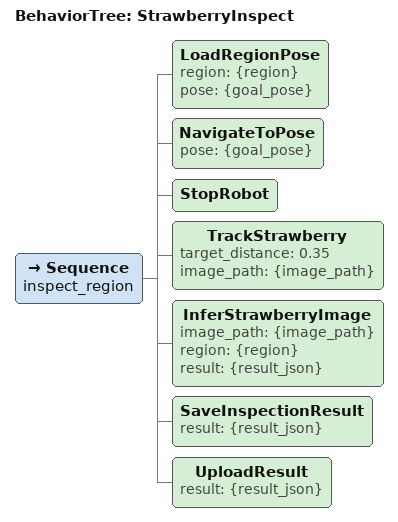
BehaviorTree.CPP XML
<root BTCPP_format="4">
  <BehaviorTree ID="StrawberryInspect">
    <Sequence name="inspect_region">
      <LoadRegionPose region="{region}" pose="{goal_pose}" />
      <NavigateToPose pose="{goal_pose}" />
      <StopRobot />
      <TrackStrawberry target_distance="0.35" image_path="{image_path}" />
      <InferStrawberryImage image_path="{image_path}" region="{region}" result="{result_json}" />
      <SaveInspectionResult result="{result_json}" />
      <UploadResult result="{result_json}" />
    </Sequence>
  </BehaviorTree>
</root>
